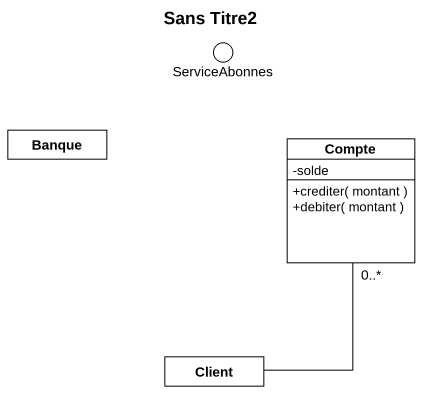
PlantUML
@startuml
title Sans Titre2
allowmixing
hide circle
hide empty members
skinparam classAttributeIconSize 0
() ServiceAbonnes
class Banque
class Compte {
  -solde
  +crediter( montant )
  +debiter( montant )
}
class Client
Client -up- "0..*" Compte
@enduml
